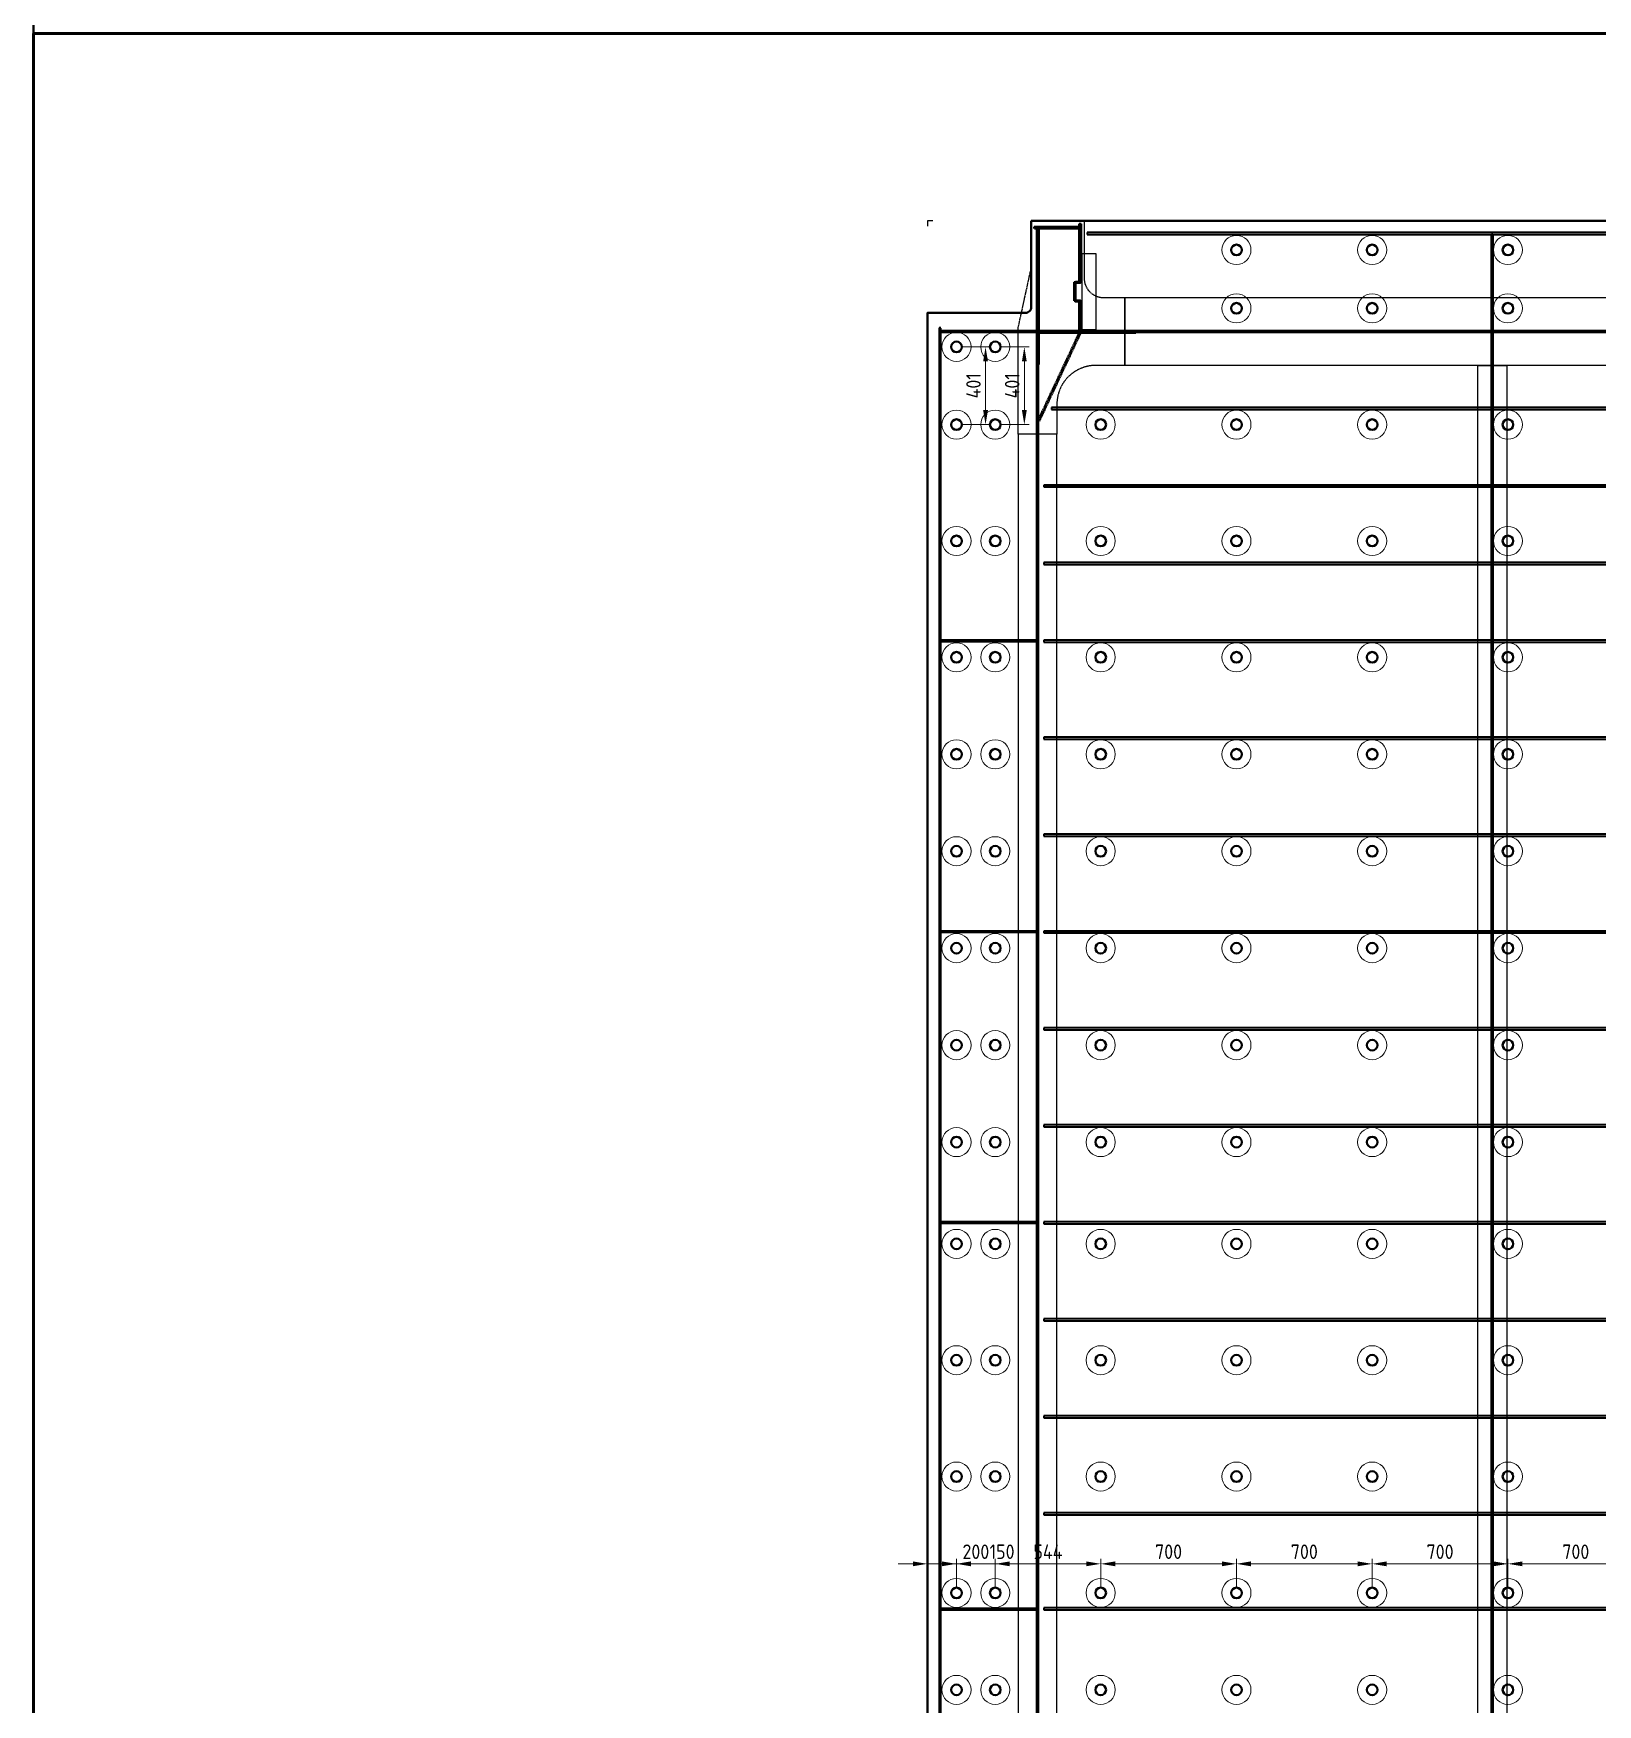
# Model space of a CAD drawing. Header units: millimetres. Extents: x 28536 to 76379, y -1004 to 16786.
# Drawn here: x 29016 to 37083, y 7658 to 16276 of the extents above; entities that cross this region are included whole.
import ezdxf

# ---------------------------------------------------------------- set-up
doc = ezdxf.new("R2010")
doc.units = ezdxf.units.MM
for name, pattern in [('AM_ISO02W050', [7.5, 6, -1.5]), ('AM_ISO08W050', [18, 12, -1.5, 3, -1.5]), ('AM_ISO09W050', [22.5, 12, -1.5, 3, -1.5, 3, -1.5])]:
    doc.linetypes.add(name, pattern=pattern)
for name, color, linetype, lineweight in [('AM_BOR', 7, 'Continuous', 50), ('Mechanical-AM_0', 7, 'Continuous', 40), ('Mechanical-AM_11', 3, 'AM_ISO09W050', 25), ('Mechanical-AM_3', 6, 'AM_ISO02W050', 35), ('Mechanical-AM_7', 4, 'AM_ISO08W050', 25), ('Mechanical-AM_9', 253, 'Continuous', 0)]:
    doc.layers.add(name, color=color, linetype=linetype, lineweight=lineweight)
doc.styles.get("Standard").update_dxf_attribs({"font": 'ISOCP.SHX'})
doc.dimstyles.new('AM_ISO', dxfattribs={"dimtxt": 3, "dimasz": 3, "dimexe": 1, "dimexo": 1, "dimgap": 1, "dimtad": 1, "dimdec": 0, "dimdsep": 46, "dimtxsty": 'Standard', "dimcen": 0, "dimclrd": 256, "dimclre": 256, "dimclrt": 2, "dimadec": 0, "dimazin": 2, "dimtp": 0.1, "dimtm": 0.1, "dimtfac": 0.71, "dimtdec": 0, "dimtmove": 0, "dimatfit": 3, "dimfxl": 1, "dimtzin": 0, "dimlwd": -1, "dimlwe": -1, "dimarcsym": 1})

# ---------------------------------------------------------------- blocks, each defined once
blk = doc.blocks.new('cover in closed box DN90xSCH40')
for points in [[(30, 51), (5, 51), (5, 45), (30, 45)], [(36, -48), (36, 48), (30, 48), (30, -48)], [(30, -45), (5, -45), (5, -51), (30, -51)]]:
    blk.add_lwpolyline(points, close=True)
for points in [[(5, 51), (2, 51), (5, 48)], [(30, 48), (30, 51), (33, 48)], [(5, -51), (5, -48), (2, -51)], [(30, -48), (30, -51), (33, -48)]]:
    blk.add_solid(points)
blk = doc.blocks.new('A1')
at = {"layer": 'AM_BOR', "color": 161}
for p, q in [((16, 576), (816, 576)), ((16, 8), (16, 576))]:
    blk.add_line(p, q, dxfattribs=at)
blk = doc.blocks.new('*D519')
at = {"layer": 'Defpoints', "color": 0, "transparency": 16777216}
for p in [(33776.6, 8383.5), (33626.6, 8233.5), (33776.6, 8233.5)]:
    blk.add_point(p, dxfattribs=at)
at = {"layer": 'Mechanical-AM_9', "transparency": 16777216}
for p, q in [((33551.6, 8383.5), (33476.6, 8383.5)), ((33626.6, 8258.5), (33626.6, 8408.5)), ((33626.6, 8383.5), (33776.6, 8383.5)), ((33776.6, 8258.5), (33776.6, 8408.5)), ((33851.6, 8383.5), (34096.6, 8383.5))]:
    blk.add_line(p, q, dxfattribs=at)
for points in [[(33551.6, 8396), (33551.6, 8371), (33626.6, 8383.5)], [(33851.6, 8396), (33851.6, 8371), (33776.6, 8383.5)]]:
    blk.add_solid(points, dxfattribs=at)
at = {"layer": 'Mechanical-AM_9', "color": 2, "transparency": 16777216, "insert": (34011.6, 8446), "char_height": 75, "attachment_point": 5}
blk.add_mtext('150', dxfattribs=at)
blk = doc.blocks.new('*D520')
at = {"layer": 'Defpoints', "color": 0, "transparency": 16777216}
for p in [(33976.6, 8383.5), (33776.6, 8233.5), (33976.6, 8233.5)]:
    blk.add_point(p, dxfattribs=at)
at = {"layer": 'Mechanical-AM_9', "transparency": 16777216}
for p, q in [((33701.6, 8383.5), (33626.6, 8383.5)), ((33776.6, 8258.5), (33776.6, 8408.5)), ((33776.6, 8383.5), (33976.6, 8383.5)), ((33976.6, 8258.5), (33976.6, 8408.5)), ((34051.6, 8383.5), (34126.6, 8383.5))]:
    blk.add_line(p, q, dxfattribs=at)
for points in [[(33701.6, 8396), (33701.6, 8371), (33776.6, 8383.5)], [(34051.6, 8396), (34051.6, 8371), (33976.6, 8383.5)]]:
    blk.add_solid(points, dxfattribs=at)
at = {"layer": 'Mechanical-AM_9', "color": 2, "transparency": 16777216, "insert": (33876.6, 8446), "char_height": 75, "attachment_point": 5}
blk.add_mtext('200', dxfattribs=at)
blk = doc.blocks.new('*D521')
at = {"layer": 'Defpoints', "color": 0, "transparency": 16777216}
for p in [(34520.5, 8383.5), (33976.6, 8233.5), (34520.5, 8233.5)]:
    blk.add_point(p, dxfattribs=at)
at = {"layer": 'Mechanical-AM_9', "transparency": 16777216}
for p, q in [((33976.6, 8258.5), (33976.6, 8408.5)), ((34051.6, 8383.5), (34445.5, 8383.5)), ((34520.5, 8258.5), (34520.5, 8408.5))]:
    blk.add_line(p, q, dxfattribs=at)
for points in [[(34051.6, 8396), (34051.6, 8371), (33976.6, 8383.5)], [(34445.5, 8396), (34445.5, 8371), (34520.5, 8383.5)]]:
    blk.add_solid(points, dxfattribs=at)
at = {"layer": 'Mechanical-AM_9', "color": 2, "transparency": 16777216, "insert": (34248.5, 8446), "char_height": 75, "attachment_point": 5}
blk.add_mtext('544', dxfattribs=at)
blk = doc.blocks.new('*D522')
at = {"layer": 'Defpoints', "color": 0, "transparency": 16777216}
for p in [(35220.5, 8383.5), (34520.5, 8233.5), (35220.5, 8233.5)]:
    blk.add_point(p, dxfattribs=at)
at = {"layer": 'Mechanical-AM_9', "transparency": 16777216}
for p, q in [((34520.5, 8258.5), (34520.5, 8408.5)), ((34595.5, 8383.5), (35145.5, 8383.5)), ((35220.5, 8258.5), (35220.5, 8408.5))]:
    blk.add_line(p, q, dxfattribs=at)
for points in [[(34595.5, 8396), (34595.5, 8371), (34520.5, 8383.5)], [(35145.5, 8396), (35145.5, 8371), (35220.5, 8383.5)]]:
    blk.add_solid(points, dxfattribs=at)
at = {"layer": 'Mechanical-AM_9', "color": 2, "transparency": 16777216, "insert": (34870.5, 8446), "char_height": 75, "attachment_point": 5}
blk.add_mtext('700', dxfattribs=at)
blk = doc.blocks.new('*D523')
at = {"layer": 'Defpoints', "color": 0, "transparency": 16777216}
for p in [(35920.5, 8383.5), (35220.5, 8233.5), (35920.5, 8233.5)]:
    blk.add_point(p, dxfattribs=at)
at = {"layer": 'Mechanical-AM_9', "transparency": 16777216}
for p, q in [((35220.5, 8258.5), (35220.5, 8408.5)), ((35295.5, 8383.5), (35845.5, 8383.5)), ((35920.5, 8258.5), (35920.5, 8408.5))]:
    blk.add_line(p, q, dxfattribs=at)
for points in [[(35295.5, 8396), (35295.5, 8371), (35220.5, 8383.5)], [(35845.5, 8396), (35845.5, 8371), (35920.5, 8383.5)]]:
    blk.add_solid(points, dxfattribs=at)
at = {"layer": 'Mechanical-AM_9', "color": 2, "transparency": 16777216, "insert": (35570.5, 8446), "char_height": 75, "attachment_point": 5}
blk.add_mtext('700', dxfattribs=at)
blk = doc.blocks.new('*D524')
at = {"layer": 'Defpoints', "color": 0, "transparency": 16777216}
for p in [(36620.5, 8383.5), (35920.5, 8233.5), (36620.5, 8233.5)]:
    blk.add_point(p, dxfattribs=at)
at = {"layer": 'Mechanical-AM_9', "transparency": 16777216}
for p, q in [((35920.5, 8258.5), (35920.5, 8408.5)), ((35995.5, 8383.5), (36545.5, 8383.5)), ((36620.5, 8258.5), (36620.5, 8408.5))]:
    blk.add_line(p, q, dxfattribs=at)
for points in [[(35995.5, 8396), (35995.5, 8371), (35920.5, 8383.5)], [(36545.5, 8396), (36545.5, 8371), (36620.5, 8383.5)]]:
    blk.add_solid(points, dxfattribs=at)
at = {"layer": 'Mechanical-AM_9', "color": 2, "transparency": 16777216, "insert": (36270.5, 8446), "char_height": 75, "attachment_point": 5}
blk.add_mtext('700', dxfattribs=at)
blk = doc.blocks.new('*D525')
at = {"layer": 'Defpoints', "color": 0, "transparency": 16777216}
for p in [(37320.5, 8383.5), (36620.5, 8233.5), (37320.5, 8233.5)]:
    blk.add_point(p, dxfattribs=at)
at = {"layer": 'Mechanical-AM_9', "transparency": 16777216}
for p, q in [((36620.5, 8258.5), (36620.5, 8408.5)), ((36695.5, 8383.5), (37245.5, 8383.5)), ((37320.5, 8258.5), (37320.5, 8408.5))]:
    blk.add_line(p, q, dxfattribs=at)
for points in [[(36695.5, 8396), (36695.5, 8371), (36620.5, 8383.5)], [(37245.5, 8396), (37245.5, 8371), (37320.5, 8383.5)]]:
    blk.add_solid(points, dxfattribs=at)
at = {"layer": 'Mechanical-AM_9', "color": 2, "transparency": 16777216, "insert": (36970.5, 8446), "char_height": 75, "attachment_point": 5}
blk.add_mtext('700', dxfattribs=at)
blk = doc.blocks.new('*D572')
at = {"layer": 'Defpoints', "color": 0, "transparency": 16777216}
for p in [(33776.6, 14659.4), (33926.6, 14659.4), (33776.6, 14258.5)]:
    blk.add_point(p, dxfattribs=at)
at = {"layer": 'Mechanical-AM_9', "transparency": 16777216}
for p, q in [((33801.6, 14659.4), (33951.6, 14659.4)), ((33926.6, 14333.5), (33926.6, 14584.4)), ((33801.6, 14258.5), (33951.6, 14258.5))]:
    blk.add_line(p, q, dxfattribs=at)
for points in [[(33914.1, 14584.4), (33939.1, 14584.4), (33926.6, 14659.4)], [(33914.1, 14333.5), (33939.1, 14333.5), (33926.6, 14258.5)]]:
    blk.add_solid(points, dxfattribs=at)
at = {"layer": 'Mechanical-AM_9', "color": 2, "transparency": 16777216, "insert": (33864.1, 14458.9), "char_height": 75, "attachment_point": 5, "rotation": 90}
blk.add_mtext('401', dxfattribs=at)
blk = doc.blocks.new('*D573')
at = {"layer": 'Defpoints', "color": 0, "transparency": 16777216}
for p in [(33976.6, 14659.4), (34126.6, 14659.4), (33976.6, 14258.5)]:
    blk.add_point(p, dxfattribs=at)
at = {"layer": 'Mechanical-AM_9', "transparency": 16777216}
for p, q in [((34001.6, 14659.4), (34151.6, 14659.4)), ((34126.6, 14333.5), (34126.6, 14584.4)), ((34001.6, 14258.5), (34151.6, 14258.5))]:
    blk.add_line(p, q, dxfattribs=at)
for points in [[(34114.1, 14584.4), (34139.1, 14584.4), (34126.6, 14659.4)], [(34114.1, 14333.5), (34139.1, 14333.5), (34126.6, 14258.5)]]:
    blk.add_solid(points, dxfattribs=at)
at = {"layer": 'Mechanical-AM_9', "color": 2, "transparency": 16777216, "insert": (34064.1, 14458.9), "char_height": 75, "attachment_point": 5, "rotation": 90}
blk.add_mtext('401', dxfattribs=at)
blk = doc.blocks.new('PNL_01_1_2', base_point=(33626.6, 1079.4))
for centre in [(35220.5, 15159.4), (35920.5, 15159.4), (36620.5, 15159.4), (35220.5, 14858.5), (35920.5, 14858.5), (36620.5, 14858.5), (34520.5, 14258.5), (35220.5, 14258.5), (35920.5, 14258.5), (36620.5, 14258.5), (33776.6, 13658.5), (33976.6, 13658.5), (34520.5, 13658.5), (35220.5, 13658.5), (35920.5, 13658.5), (36620.5, 13658.5), (33776.6, 13058.5), (33976.6, 13058.5), (34520.5, 13058.5), (35220.5, 13058.5), (35920.5, 13058.5), (36620.5, 13058.5), (33776.6, 12558.5), (33976.6, 12558.5), (34520.5, 12558.5), (35220.5, 12558.5), (35920.5, 12558.5), (36620.5, 12558.5), (33776.6, 12058.5), (33976.6, 12058.5), (34520.5, 12058.5), (35220.5, 12058.5), (35920.5, 12058.5), (36620.5, 12058.5), (33776.6, 11558.5), (33976.6, 11558.5), (34520.5, 11558.5), (35220.5, 11558.5), (35920.5, 11558.5), (36620.5, 11558.5), (33776.6, 11058.5), (33976.6, 11058.5), (34520.5, 11058.5), (35220.5, 11058.5), (35920.5, 11058.5), (36620.5, 11058.5), (33776.6, 10558.5), (33976.6, 10558.5), (34520.5, 10558.5), (35220.5, 10558.5), (35920.5, 10558.5), (36620.5, 10558.5), (33776.6, 10033.5), (33976.6, 10033.5), (34520.5, 10033.5), (35220.5, 10033.5), (35920.5, 10033.5), (36620.5, 10033.5), (33776.6, 9433.5), (33976.6, 9433.5), (34520.5, 9433.5), (35220.5, 9433.5), (35920.5, 9433.5), (36620.5, 9433.5), (33776.6, 8833.5), (33976.6, 8833.5), (34520.5, 8833.5), (35220.5, 8833.5), (35920.5, 8833.5), (36620.5, 8833.5), (33776.6, 8233.5), (33976.6, 8233.5), (34520.5, 8233.5), (35220.5, 8233.5), (35920.5, 8233.5), (36620.5, 8233.5), (33776.6, 7733.5), (33976.6, 7733.5), (34520.5, 7733.5), (35220.5, 7733.5), (35920.5, 7733.5), (36620.5, 7733.5)]:
    blk.add_circle(centre, 27.5)
at = {"color": 4}
for centre in [(33776.6, 14659.4), (33976.6, 14659.4), (33776.6, 14258.5), (33976.6, 14258.5)]:
    blk.add_circle(centre, 27.5, dxfattribs=at)
at = {"layer": 'Mechanical-AM_9'}
for centre in [(35220.5, 15159.4), (35920.5, 15159.4), (36620.5, 15159.4), (35220.5, 14858.5), (35920.5, 14858.5), (36620.5, 14858.5), (33776.6, 14659.4), (33976.6, 14659.4), (33776.6, 14258.5), (33976.6, 14258.5), (34520.5, 14258.5), (35220.5, 14258.5), (35920.5, 14258.5), (36620.5, 14258.5), (33776.6, 13658.5), (33976.6, 13658.5), (34520.5, 13658.5), (35220.5, 13658.5), (35920.5, 13658.5), (36620.5, 13658.5), (33776.6, 13058.5), (33976.6, 13058.5), (34520.5, 13058.5), (35220.5, 13058.5), (35920.5, 13058.5), (36620.5, 13058.5), (33776.6, 12558.5), (33976.6, 12558.5), (34520.5, 12558.5), (35220.5, 12558.5), (35920.5, 12558.5), (36620.5, 12558.5), (33776.6, 12058.5), (33976.6, 12058.5), (34520.5, 12058.5), (35220.5, 12058.5), (35920.5, 12058.5), (36620.5, 12058.5), (33776.6, 11558.5), (33976.6, 11558.5), (34520.5, 11558.5), (35220.5, 11558.5), (35920.5, 11558.5), (36620.5, 11558.5), (33776.6, 11058.5), (33976.6, 11058.5), (34520.5, 11058.5), (35220.5, 11058.5), (35920.5, 11058.5), (36620.5, 11058.5), (33776.6, 10558.5), (33976.6, 10558.5), (34520.5, 10558.5), (35220.5, 10558.5), (35920.5, 10558.5), (36620.5, 10558.5), (33776.6, 10033.5), (33976.6, 10033.5), (34520.5, 10033.5), (35220.5, 10033.5), (35920.5, 10033.5), (36620.5, 10033.5), (33776.6, 9433.5), (33976.6, 9433.5), (34520.5, 9433.5), (35220.5, 9433.5), (35920.5, 9433.5), (36620.5, 9433.5), (33776.6, 8833.5), (33976.6, 8833.5), (34520.5, 8833.5), (35220.5, 8833.5), (35920.5, 8833.5), (36620.5, 8833.5), (33776.6, 8233.5), (33976.6, 8233.5), (34520.5, 8233.5), (35220.5, 8233.5), (35920.5, 8233.5), (36620.5, 8233.5), (33776.6, 7733.5), (33976.6, 7733.5), (34520.5, 7733.5), (35220.5, 7733.5), (35920.5, 7733.5), (36620.5, 7733.5)]:
    blk.add_circle(centre, 75, dxfattribs=at)
for p1, p2, distance, picture, middle in [((33776.6, 14258.5), (33776.6, 14659.4), -150, '*D572', (33864.1, 14458.9)), ((33976.6, 14258.5), (33976.6, 14659.4), -150, '*D573', (34064.1, 14458.9)), ((33626.6, 8233.5), (33776.6, 8233.5), 150, '*D519', (34011.6, 8446)), ((33776.6, 8233.5), (33976.6, 8233.5), 150, '*D520', (33876.6, 8446)), ((33976.6, 8233.5), (34520.5, 8233.5), 150, '*D521', (34248.5, 8446)), ((34520.5, 8233.5), (35220.5, 8233.5), 150, '*D522', (34870.5, 8446)), ((35220.5, 8233.5), (35920.5, 8233.5), 150, '*D523', (35570.5, 8446)), ((35920.5, 8233.5), (36620.5, 8233.5), 150, '*D524', (36270.5, 8446)), ((36620.5, 8233.5), (37320.5, 8233.5), 150, '*D525', (36970.5, 8446))]:
    dim = blk.add_aligned_dim(p1=p1, p2=p2, distance=distance, dimstyle='AM_ISO', override={"dimscale": 25}, dxfattribs=at)
    dim.commit()
    dim.dimension.update_dxf_attribs({"geometry": picture, "text_midpoint": middle})

msp = doc.modelspace()

# ---------------------------------------------------------------- linework, layer by layer
msp.add_lwpolyline([(34425.1, 15141.9), (34496.1, 15141.9), (34496.1, 14746.9), (34425.1, 14746.9)], close=True)
at = {"layer": 'Mechanical-AM_0'}
msp.add_xline((29016.2, -72441.2), (0, 1), dxfattribs=at)
msp.add_lwpolyline([(34161.6, 15309.4), (45811.6, 15309.4), (45811.6, 14864.4, 0.414214), (45841.6, 14834.4), (46396.6, 14834.4), (46396.6, 1294.4), (45841.6, 1294.4, 0.414214), (45811.6, 1264.4), (45811.6, 1079.4), (34161.6, 1079.4), (34161.6, 1264.4, 0.414214), (34131.6, 1294.4), (33626.6, 1294.4), (33626.6, 14834.4), (34131.6, 14834.4, 0.414214), (34161.6, 14864.4)], format="xyb", close=True, dxfattribs=at)
at = {"layer": 'Mechanical-AM_0', "linetype": 'AM_ISO02W050'}
for points in [[(34176.6, 15279.4), (34410.1, 15279.4), (34410.1, 15269.4), (34176.6, 15269.4)], [(34191.6, 15269.4), (34201.6, 15269.4), (34201.6, 14569.4), (34191.6, 14569.4)], [(34410.1, 14995.4), (34410.1, 15294.4), (34420.1, 15294.4), (34420.1, 14995.4)], [(36536.6, 15239.4), (36542.6, 15239.4), (36542.6, 14741.9), (36536.6, 14741.9)], [(34420.1, 14893.4), (34420.1, 14741.9), (34410.1, 14741.9), (34410.1, 14893.4)], [(34191.6, 14741.9), (33696.6, 14741.9), (33696.6, 14735.9), (34191.6, 14735.9)], [(34701.6, 14741.9), (34201.6, 14741.9), (34201.6, 14731.9), (34701.6, 14731.9)], [(34701.6, 14741.9), (40401.6, 14741.9), (40401.6, 14735.9), (34701.6, 14735.9)], [(34415.5, 14729.3), (34203, 14276.7), (34197.6, 14279.3), (34410.1, 14731.9)], [(36536.6, 14735.9), (36542.6, 14735.9), (36542.6, 1652.9), (36536.6, 1652.9)], [(34191.6, 14569.4), (34197.6, 14569.4), (34197.6, 1819.4), (34191.6, 1819.4)], [(33696.6, 13146.9), (34191.6, 13146.9), (34191.6, 13140.9), (33696.6, 13140.9)], [(33696.6, 11646.9), (34191.6, 11646.9), (34191.6, 11640.9), (33696.6, 11640.9)], [(33696.6, 10146.9), (34191.6, 10146.9), (34191.6, 10140.9), (33696.6, 10140.9)], [(33696.6, 8152.9), (34191.6, 8152.9), (34191.6, 8146.9), (33696.6, 8146.9)]]:
    msp.add_lwpolyline(points, close=True, dxfattribs=at)
at = {"layer": 'Mechanical-AM_11', "color": 3}
msp.add_lwpolyline([(34435.1, 15309.4), (34435.1, 15013.9, 0.414214), (34535.1, 14913.9), (34644.1, 14913.9), (34644.1, 14563.9), (34494.6, 14563.9, 0.414214), (34294.6, 14363.9), (34294.6, 14208.9), (34094.6, 14208.9), (34094.6, 14756.9), (34159.3, 15053.5, 0.053748), (34161.6, 15074.8), (34161.6, 15309.4)], format="xyb", close=True, dxfattribs=at)
for points in [[(40591.6, 14563.9), (34644.1, 14563.9), (34644.1, 14913.9), (40591.6, 14913.9), (40761.6, 14968.9), (40761.6, 14968.9), (40761.6, 14968.9), (40761.6, 14968.9), (42870.5, 14968.9), (42870.5, 14968.9), (43040.5, 14913.9), (45329.1, 14913.9), (45329.1, 14563.9), (43040.5, 14563.9), (42870.5, 14618.9), (42870.5, 14618.9), (42870.5, 14618.9), (40761.6, 14618.9), (40761.6, 14618.9), (40761.6, 14618.9)], [(36614.6, 1824.9), (36464.6, 1824.9), (36464.6, 14563.9), (36614.6, 14563.9)], [(34294.6, 14208.9), (34094.6, 14208.9), (34094.6, 3279.1), (34294.6, 3279.1)]]:
    msp.add_lwpolyline(points, close=True, dxfattribs=at)
at = {"layer": 'Mechanical-AM_3', "color": 30, "linetype": 'AM_ISO02W050'}
for points in [[(45523.1, 15249.4), (34450.1, 15249.4), (34450.1, 15239.4), (45523.1, 15239.4)], [(33696.6, 1339.4), (33696.6, 14756.9), (33686.6, 14756.9), (33686.6, 1339.4)], [(45707.2, 14346.9), (34265.9, 14346.9), (34265.9, 14336.9), (45707.2, 14336.9)], [(45745.6, 13946.9), (34227.6, 13946.9), (34227.6, 13936.9), (45745.6, 13936.9)], [(45745.6, 13546.9), (34227.6, 13546.9), (34227.6, 13536.9), (45745.6, 13536.9)], [(45745.6, 13146.9), (34227.6, 13146.9), (34227.6, 13136.9), (45745.6, 13136.9)], [(45745.6, 12646.9), (34227.6, 12646.9), (34227.6, 12636.9), (45745.6, 12636.9)], [(45745.6, 12146.9), (34227.6, 12146.9), (34227.6, 12136.9), (45745.6, 12136.9)], [(45745.6, 11646.9), (34227.6, 11646.9), (34227.6, 11636.9), (45745.6, 11636.9)], [(45745.6, 11146.9), (34227.6, 11146.9), (34227.6, 11136.9), (45745.6, 11136.9)], [(45745.6, 10646.9), (34227.6, 10646.9), (34227.6, 10636.9), (45745.6, 10636.9)], [(45745.6, 10146.9), (34227.6, 10146.9), (34227.6, 10136.9), (45745.6, 10136.9)], [(45745.6, 9646.9), (34227.6, 9646.9), (34227.6, 9636.9), (45745.6, 9636.9)], [(45745.6, 9146.9), (34227.6, 9146.9), (34227.6, 9136.9), (45745.6, 9136.9)], [(45745.6, 8646.4), (34227.6, 8646.4), (34227.6, 8636.4), (45745.6, 8636.4)], [(45745.6, 8156.4), (34227.6, 8156.4), (34227.6, 8146.4), (45745.6, 8146.4)]]:
    msp.add_lwpolyline(points, close=True, dxfattribs=at)
at = {"layer": 'Mechanical-AM_7'}
msp.add_lwpolyline([(33655.2, 15309.4), (33626.6, 15309.4), (33626.6, 15281.4)], dxfattribs=at)

# ---------------------------------------------------------------- block references
at = {"lineweight": 0, "xscale": 30, "yscale": 30, "zscale": 30}
msp.add_blockref('A1', (28536.2, -1003.9), dxfattribs=at)
at = {"layer": 'Mechanical-AM_0'}
msp.add_blockref('PNL_01_1_2', (33626.6, 1079.4), dxfattribs=at)
at = {"layer": 'Mechanical-AM_0', "linetype": 'AM_ISO02W050', "xscale": -1}
msp.add_blockref('cover in closed box DN90xSCH40', (34420.1, 14944.4), dxfattribs=at)

doc.saveas('drawing.dxf')
